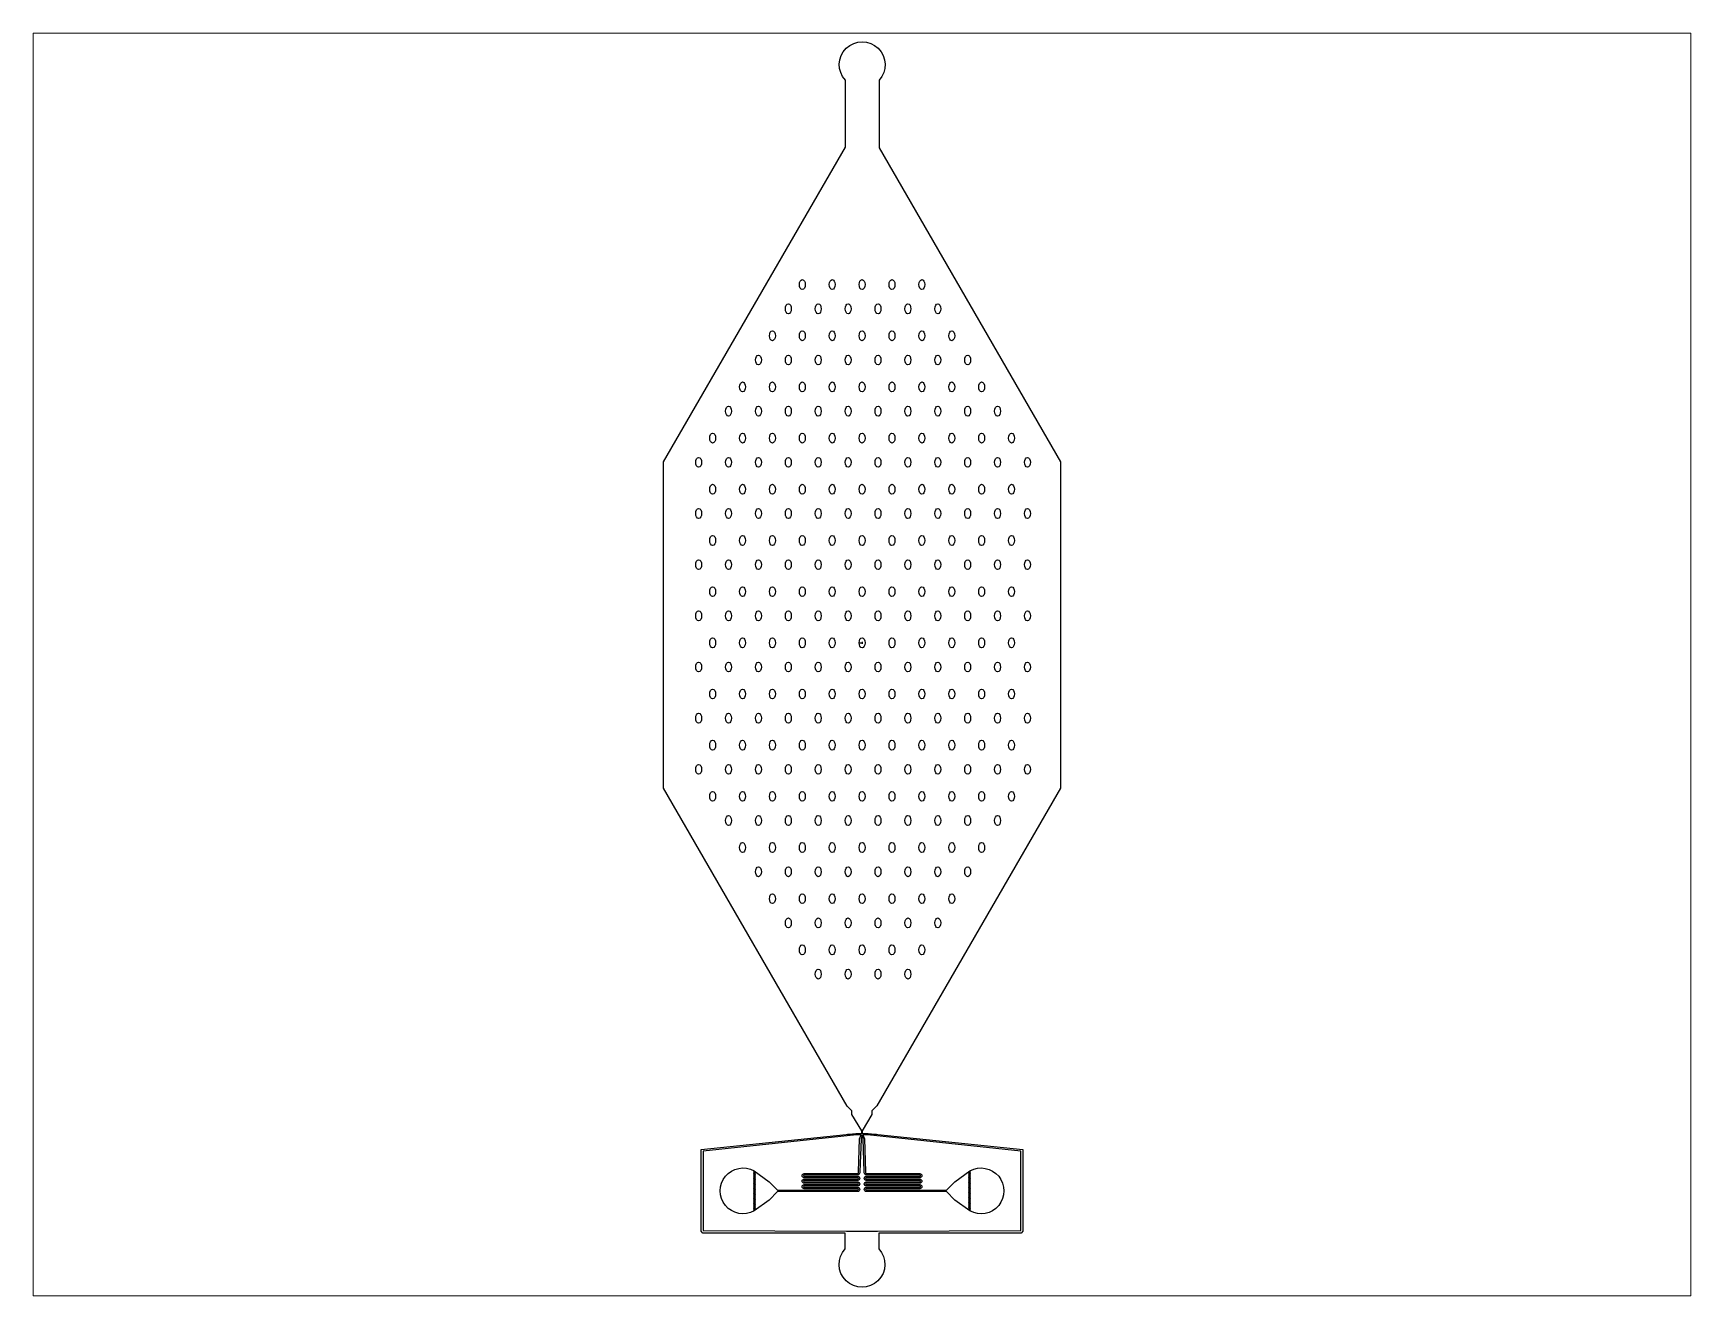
# Paper-space layout 'Layout1' of a CAD drawing. Header units: inches. Extents: x 1.05 to 9.45, y 0.8 to 7.2.
# The model-space entities are those that its viewports show. They can reach past a viewport. Long polylines and large blocks are cut down to what shows.
import ezdxf

# ---------------------------------------------------------------- set-up
doc = ezdxf.new("R2010")
doc.units = ezdxf.units.IN
doc.header["$MEASUREMENT"] = 0

msp = doc.modelspace()

# ---------------------------------------------------------------- linework, layer by layer
for p, q in [((-0.113, 1.093), (0, 1.093)), ((0, 1.136), (0, 1.046))]:
    msp.add_line(p, q)
msp.add_lwpolyline([(-0.51, -22.683), (-0.51, -22.506), (-0.752, -22.265), (-10.005, -6.238), (-10.005, 10.212), (-0.844, 26.08), (-0.844, 28.668), (-0.844, 29.464, -2.283917), (0.854, 29.464), (0.854, 28.668), (0.854, 26.045), (9.995, 10.212), (9.995, -6.238), (0.745, -22.26), (0.498, -22.506), (0.498, -22.687), (0.005, -23.511), (0.005, -23.631), (0, -23.631), (0, -23.651), (0.314, -23.651), (8.095, -24.451), (8.095, -28.58), (8.015, -28.668), (0.844, -28.668), (0.844, -29.464, -2.283917), (-0.854, -29.464), (-0.854, -28.668), (-8.025, -28.668), (-8.105, -28.58), (-8.105, -24.451), (-0.324, -23.651), (-0.01, -23.651), (-0.01, -23.631), (-0.015, -23.631), (-0.015, -23.511)], format="xyb", close=True)
msp.add_lwpolyline([(4.083, -26.577), (0.212, -26.576, -1), (0.212, -26.366), (2.911, -26.367, 1), (2.911, -26.297), (0.212, -26.296, -1), (0.212, -26.086), (2.911, -26.087, 1), (2.911, -26.017), (0.212, -26.016, -1), (0.212, -25.806), (2.911, -25.807, 1), (2.911, -25.737), (0.212, -25.736, -0.414214), (0.107, -25.631), (0.107, -25.582), (0.049, -23.924), (-0.005, -23.736), (-0.055, -23.924), (-0.115, -25.582), (-0.115, -25.631, -0.414214), (-0.22, -25.736), (-2.919, -25.736, 1), (-2.919, -25.806), (-0.22, -25.806, -1), (-0.22, -26.016), (-2.919, -26.016, 1), (-2.919, -26.086), (-0.22, -26.086, -1), (-0.22, -26.296), (-2.919, -26.296, 1), (-2.919, -26.366), (-0.22, -26.366, -1), (-0.22, -26.576), (-4.092, -26.576), (-4.257, -26.576), (-4.684, -27.003), (-5.446, -27.552, -1.695798), (-5.446, -25.531), (-4.683, -26.08), (-4.257, -26.506), (-4.092, -26.506), (-0.22, -26.506, 0.999885), (-0.22, -26.436), (-2.919, -26.436, -1), (-2.919, -26.226), (-0.22, -26.226, 1), (-0.22, -26.156), (-2.919, -26.156, -1), (-2.919, -25.946), (-0.22, -25.946, 1), (-0.22, -25.876), (-2.919, -25.876, -1), (-2.919, -25.666), (-0.22, -25.666, 0.414214), (-0.185, -25.631), (-0.185, -25.581), (-0.125, -23.915), (-0.045, -23.711), (-0.28, -23.711), (-8.005, -24.541), (-8.005, -28.541), (-0.783, -28.568), (0.773, -28.568), (7.995, -28.541), (7.995, -24.541), (0.27, -23.711), (0.035, -23.711), (0.119, -23.915), (0.177, -25.581), (0.177, -25.631, 0.414214), (0.212, -25.666), (2.911, -25.667, -1), (2.911, -25.877), (0.212, -25.876, 1), (0.212, -25.946), (2.911, -25.947, -1), (2.911, -26.157), (0.212, -26.156, 1), (0.212, -26.226), (2.911, -26.227, -1), (2.911, -26.437), (0.212, -26.436, 0.999885), (0.212, -26.506), (4.083, -26.507), (4.249, -26.507), (4.674, -26.082), (5.438, -25.532, -1.695798), (5.438, -27.553), (4.677, -27.005), (4.249, -26.577), (4.083, -26.577)], format="xyb")
for points in [[(-0.714, -23.7), (-0.721, -23.693), (-0.728, -23.7), (-0.721, -23.707)], [(-0.693, -23.7), (-0.7, -23.693), (-0.707, -23.7), (-0.7, -23.707)], [(-0.672, -23.7), (-0.679, -23.693), (-0.686, -23.7), (-0.679, -23.707)], [(-0.651, -23.7), (-0.658, -23.693), (-0.665, -23.7), (-0.658, -23.707)], [(-0.63, -23.7), (-0.637, -23.693), (-0.644, -23.7), (-0.637, -23.707)], [(-0.609, -23.7), (-0.616, -23.693), (-0.623, -23.7), (-0.616, -23.707)], [(-0.588, -23.7), (-0.595, -23.693), (-0.602, -23.7), (-0.595, -23.707)], [(-0.567, -23.7), (-0.574, -23.693), (-0.581, -23.7), (-0.574, -23.707)], [(-0.546, -23.7), (-0.553, -23.693), (-0.56, -23.7), (-0.553, -23.707)], [(-0.525, -23.7), (-0.532, -23.693), (-0.539, -23.7), (-0.532, -23.707)], [(-0.504, -23.7), (-0.511, -23.693), (-0.518, -23.7), (-0.511, -23.707)], [(-0.483, -23.7), (-0.49, -23.693), (-0.497, -23.7), (-0.49, -23.707)], [(-0.462, -23.7), (-0.469, -23.693), (-0.476, -23.7), (-0.469, -23.707)], [(-0.441, -23.7), (-0.448, -23.693), (-0.455, -23.7), (-0.448, -23.707)], [(-0.42, -23.7), (-0.427, -23.693), (-0.434, -23.7), (-0.427, -23.707)], [(-0.399, -23.7), (-0.406, -23.693), (-0.413, -23.7), (-0.406, -23.707)], [(-0.378, -23.7), (-0.385, -23.693), (-0.392, -23.7), (-0.385, -23.707)], [(-0.357, -23.7), (-0.364, -23.693), (-0.371, -23.7), (-0.364, -23.707)], [(-0.336, -23.7), (-0.343, -23.693), (-0.35, -23.7), (-0.343, -23.707)], [(-0.315, -23.7), (-0.322, -23.693), (-0.329, -23.7), (-0.322, -23.707)], [(-0.294, -23.7), (-0.301, -23.693), (-0.308, -23.7), (-0.301, -23.707)], [(-0.273, -23.7), (-0.28, -23.693), (-0.287, -23.7), (-0.28, -23.707)], [(0.263, -23.7), (0.27, -23.693), (0.277, -23.7), (0.27, -23.707)], [(0.284, -23.7), (0.291, -23.693), (0.298, -23.7), (0.291, -23.707)], [(0.305, -23.7), (0.312, -23.693), (0.319, -23.7), (0.312, -23.707)], [(0.326, -23.7), (0.333, -23.693), (0.34, -23.7), (0.333, -23.707)], [(0.347, -23.7), (0.354, -23.693), (0.361, -23.7), (0.354, -23.707)], [(0.368, -23.7), (0.375, -23.693), (0.382, -23.7), (0.375, -23.707)], [(0.389, -23.7), (0.396, -23.693), (0.403, -23.7), (0.396, -23.707)], [(0.41, -23.7), (0.417, -23.693), (0.424, -23.7), (0.417, -23.707)], [(0.431, -23.7), (0.438, -23.693), (0.445, -23.7), (0.438, -23.707)], [(0.452, -23.7), (0.459, -23.693), (0.466, -23.7), (0.459, -23.707)], [(0.473, -23.7), (0.48, -23.693), (0.487, -23.7), (0.48, -23.707)], [(0.494, -23.7), (0.501, -23.693), (0.508, -23.7), (0.501, -23.707)], [(0.515, -23.7), (0.522, -23.693), (0.529, -23.7), (0.522, -23.707)], [(0.536, -23.7), (0.543, -23.693), (0.55, -23.7), (0.543, -23.707)], [(0.557, -23.7), (0.564, -23.693), (0.571, -23.7), (0.564, -23.707)], [(0.578, -23.7), (0.585, -23.693), (0.592, -23.7), (0.585, -23.707)], [(0.599, -23.7), (0.606, -23.693), (0.613, -23.7), (0.606, -23.707)], [(0.62, -23.7), (0.627, -23.693), (0.634, -23.7), (0.627, -23.707)], [(0.641, -23.7), (0.648, -23.693), (0.655, -23.7), (0.648, -23.707)], [(0.662, -23.7), (0.669, -23.693), (0.676, -23.7), (0.669, -23.707)], [(0.683, -23.7), (0.69, -23.693), (0.697, -23.7), (0.69, -23.707)], [(0.704, -23.7), (0.711, -23.693), (0.718, -23.7), (0.711, -23.707)], [(-5.478, -25.588), (-5.446, -25.556), (-5.414, -25.588), (-5.446, -25.62)], [(-5.446, -25.704), (-5.478, -25.672), (-5.446, -25.64), (-5.414, -25.672)], [(-5.446, -25.788), (-5.478, -25.756), (-5.446, -25.724), (-5.414, -25.756)], [(-5.446, -25.872), (-5.478, -25.84), (-5.446, -25.808), (-5.414, -25.84)], [(-5.446, -25.956), (-5.478, -25.924), (-5.446, -25.892), (-5.414, -25.924)], [(-5.436, -25.63), (-5.404, -25.598), (-5.372, -25.63), (-5.404, -25.662)], [(-5.436, -25.714), (-5.404, -25.682), (-5.372, -25.714), (-5.404, -25.746)], [(-5.436, -25.798), (-5.404, -25.766), (-5.372, -25.798), (-5.404, -25.83)], [(-5.404, -25.85), (-5.372, -25.882), (-5.404, -25.914), (-5.436, -25.882)], [(5.426, -25.622), (5.394, -25.59), (5.362, -25.622), (5.394, -25.654)], [(5.426, -25.706), (5.394, -25.674), (5.362, -25.706), (5.394, -25.738)], [(5.426, -25.79), (5.394, -25.758), (5.362, -25.79), (5.394, -25.822)], [(5.394, -25.842), (5.362, -25.874), (5.394, -25.906), (5.426, -25.874)], [(5.468, -25.58), (5.436, -25.548), (5.404, -25.58), (5.436, -25.612)], [(5.436, -25.696), (5.468, -25.664), (5.436, -25.632), (5.404, -25.664)], [(5.436, -25.78), (5.468, -25.748), (5.436, -25.716), (5.404, -25.748)], [(5.436, -25.864), (5.468, -25.832), (5.436, -25.8), (5.404, -25.832)], [(5.436, -25.948), (5.468, -25.916), (5.436, -25.884), (5.404, -25.916)], [(-5.446, -26.04), (-5.478, -26.008), (-5.446, -25.976), (-5.414, -26.008)], [(-5.446, -26.124), (-5.478, -26.092), (-5.446, -26.06), (-5.414, -26.092)], [(-5.446, -26.208), (-5.478, -26.176), (-5.446, -26.144), (-5.414, -26.176)], [(-5.446, -26.292), (-5.478, -26.26), (-5.446, -26.228), (-5.414, -26.26)], [(-5.446, -26.376), (-5.478, -26.344), (-5.446, -26.312), (-5.414, -26.344)], [(-5.446, -26.46), (-5.478, -26.428), (-5.446, -26.396), (-5.414, -26.428)], [(-5.446, -26.46), (-5.478, -26.428), (-5.446, -26.396), (-5.414, -26.428)], [(-5.446, -26.544), (-5.478, -26.512), (-5.446, -26.48), (-5.414, -26.512)], [(-5.446, -26.628), (-5.478, -26.596), (-5.446, -26.564), (-5.414, -26.596)], [(-5.478, -26.68), (-5.446, -26.648), (-5.414, -26.68), (-5.446, -26.712)], [(-5.446, -26.796), (-5.478, -26.764), (-5.446, -26.732), (-5.414, -26.764)], [(-5.404, -25.934), (-5.372, -25.966), (-5.404, -25.998), (-5.436, -25.966)], [(-5.404, -26.018), (-5.372, -26.05), (-5.404, -26.082), (-5.436, -26.05)], [(-5.404, -26.102), (-5.372, -26.134), (-5.404, -26.166), (-5.436, -26.134)], [(-5.404, -26.186), (-5.372, -26.218), (-5.404, -26.25), (-5.436, -26.218)], [(-5.404, -26.27), (-5.372, -26.302), (-5.404, -26.334), (-5.436, -26.302)], [(-5.404, -26.354), (-5.372, -26.386), (-5.404, -26.418), (-5.436, -26.386)], [(-5.436, -26.47), (-5.404, -26.438), (-5.372, -26.47), (-5.404, -26.502)], [(-5.436, -26.554), (-5.404, -26.522), (-5.372, -26.554), (-5.404, -26.586)], [(-5.404, -26.606), (-5.372, -26.638), (-5.404, -26.67), (-5.436, -26.638)], [(-5.436, -26.722), (-5.404, -26.69), (-5.372, -26.722), (-5.404, -26.754)], [(5.394, -25.926), (5.362, -25.958), (5.394, -25.99), (5.426, -25.958)], [(5.394, -26.01), (5.362, -26.042), (5.394, -26.074), (5.426, -26.042)], [(5.394, -26.094), (5.362, -26.126), (5.394, -26.158), (5.426, -26.126)], [(5.394, -26.178), (5.362, -26.21), (5.394, -26.242), (5.426, -26.21)], [(5.394, -26.262), (5.362, -26.294), (5.394, -26.326), (5.426, -26.294)], [(5.394, -26.346), (5.362, -26.378), (5.394, -26.41), (5.426, -26.378)], [(5.426, -26.462), (5.394, -26.43), (5.362, -26.462), (5.394, -26.494)], [(5.426, -26.546), (5.394, -26.514), (5.362, -26.546), (5.394, -26.578)], [(5.394, -26.598), (5.362, -26.63), (5.394, -26.662), (5.426, -26.63)], [(5.426, -26.714), (5.394, -26.682), (5.362, -26.714), (5.394, -26.746)], [(5.436, -26.032), (5.468, -26), (5.436, -25.968), (5.404, -26)], [(5.436, -26.116), (5.468, -26.084), (5.436, -26.052), (5.404, -26.084)], [(5.436, -26.2), (5.468, -26.168), (5.436, -26.136), (5.404, -26.168)], [(5.436, -26.284), (5.468, -26.252), (5.436, -26.22), (5.404, -26.252)], [(5.436, -26.368), (5.468, -26.336), (5.436, -26.304), (5.404, -26.336)], [(5.436, -26.452), (5.468, -26.42), (5.436, -26.388), (5.404, -26.42)], [(5.436, -26.452), (5.468, -26.42), (5.436, -26.388), (5.404, -26.42)], [(5.436, -26.536), (5.468, -26.504), (5.436, -26.472), (5.404, -26.504)], [(5.436, -26.62), (5.468, -26.588), (5.436, -26.556), (5.404, -26.588)], [(5.468, -26.672), (5.436, -26.64), (5.404, -26.672), (5.436, -26.704)], [(5.436, -26.788), (5.468, -26.756), (5.436, -26.724), (5.404, -26.756)], [(-5.446, -26.88), (-5.478, -26.848), (-5.446, -26.816), (-5.414, -26.848)], [(-5.446, -26.964), (-5.478, -26.932), (-5.446, -26.9), (-5.414, -26.932)], [(-5.446, -27.048), (-5.478, -27.016), (-5.446, -26.984), (-5.414, -27.016)], [(-5.446, -27.132), (-5.478, -27.1), (-5.446, -27.068), (-5.414, -27.1)], [(-5.446, -27.216), (-5.478, -27.184), (-5.446, -27.152), (-5.414, -27.184)], [(-5.446, -27.3), (-5.478, -27.268), (-5.446, -27.236), (-5.414, -27.268)], [(-5.446, -27.384), (-5.478, -27.352), (-5.446, -27.32), (-5.414, -27.352)], [(-5.446, -27.468), (-5.478, -27.436), (-5.446, -27.404), (-5.414, -27.436)], [(-5.446, -27.552), (-5.478, -27.52), (-5.446, -27.488), (-5.414, -27.52)], [(-5.436, -26.806), (-5.404, -26.774), (-5.372, -26.806), (-5.404, -26.838)], [(-5.436, -26.89), (-5.404, -26.858), (-5.372, -26.89), (-5.404, -26.922)], [(-5.404, -26.942), (-5.372, -26.974), (-5.404, -27.006), (-5.436, -26.974)], [(-5.404, -27.026), (-5.372, -27.058), (-5.404, -27.09), (-5.436, -27.058)], [(-5.404, -27.11), (-5.372, -27.142), (-5.404, -27.174), (-5.436, -27.142)], [(-5.404, -27.194), (-5.372, -27.226), (-5.404, -27.258), (-5.436, -27.226)], [(-5.404, -27.278), (-5.372, -27.31), (-5.404, -27.342), (-5.436, -27.31)], [(-5.404, -27.362), (-5.372, -27.394), (-5.404, -27.426), (-5.436, -27.394)], [(-5.404, -27.446), (-5.372, -27.478), (-5.404, -27.51), (-5.436, -27.478)], [(5.426, -26.798), (5.394, -26.766), (5.362, -26.798), (5.394, -26.83)], [(5.426, -26.882), (5.394, -26.85), (5.362, -26.882), (5.394, -26.914)], [(5.394, -26.934), (5.362, -26.966), (5.394, -26.998), (5.426, -26.966)], [(5.394, -27.018), (5.362, -27.05), (5.394, -27.082), (5.426, -27.05)], [(5.394, -27.102), (5.362, -27.134), (5.394, -27.166), (5.426, -27.134)], [(5.394, -27.186), (5.362, -27.218), (5.394, -27.25), (5.426, -27.218)], [(5.394, -27.27), (5.362, -27.302), (5.394, -27.334), (5.426, -27.302)], [(5.394, -27.354), (5.362, -27.386), (5.394, -27.418), (5.426, -27.386)], [(5.394, -27.439), (5.362, -27.47), (5.394, -27.502), (5.426, -27.47)], [(5.436, -26.872), (5.468, -26.84), (5.436, -26.808), (5.404, -26.84)], [(5.436, -26.956), (5.468, -26.924), (5.436, -26.892), (5.404, -26.924)], [(5.436, -27.04), (5.468, -27.008), (5.436, -26.976), (5.404, -27.008)], [(5.436, -27.124), (5.468, -27.092), (5.436, -27.06), (5.404, -27.092)], [(5.436, -27.208), (5.468, -27.176), (5.436, -27.144), (5.404, -27.176)], [(5.436, -27.292), (5.468, -27.26), (5.436, -27.228), (5.404, -27.26)], [(5.436, -27.376), (5.468, -27.344), (5.436, -27.312), (5.404, -27.344)], [(5.436, -27.46), (5.468, -27.428), (5.436, -27.397), (5.404, -27.428)], [(5.436, -27.544), (5.468, -27.512), (5.436, -27.481), (5.404, -27.512)]]:
    msp.add_lwpolyline(points, close=True)
for centre in [(-3.014, 19.157), (-1.507, 19.157), (0, 19.157), (1.507, 19.157), (3.014, 19.157), (-3.718, 17.937), (-2.211, 17.937), (-0.705, 17.937), (0.802, 17.937), (2.309, 17.937), (3.816, 17.937), (-4.521, 16.577), (-3.014, 16.577), (-1.507, 16.577), (0, 16.577), (1.507, 16.577), (3.014, 16.577), (4.521, 16.577), (-5.225, 15.356), (-3.718, 15.356), (-2.211, 15.356), (-0.705, 15.356), (0.802, 15.356), (2.309, 15.356), (3.816, 15.356), (5.323, 15.356), (-6.027, 13.996), (-4.521, 13.996), (-3.014, 13.996), (-1.507, 13.996), (0, 13.996), (1.507, 13.996), (3.014, 13.996), (4.521, 13.996), (6.027, 13.996), (-6.732, 12.776), (-5.225, 12.776), (-3.718, 12.776), (-2.211, 12.776), (-0.705, 12.776), (0.802, 12.776), (2.309, 12.776), (3.816, 12.776), (5.323, 12.776), (6.83, 12.776), (-7.534, 11.416), (-6.027, 11.416), (-4.521, 11.416), (-3.014, 11.416), (-1.507, 11.416), (0, 11.416), (1.507, 11.416), (3.014, 11.416), (4.521, 11.416), (6.027, 11.416), (7.534, 11.416), (-8.239, 10.195), (-6.732, 10.195), (-5.225, 10.195), (-3.718, 10.195), (-2.211, 10.195), (-0.705, 10.195), (0.802, 10.195), (2.309, 10.195), (3.816, 10.195), (5.323, 10.195), (6.83, 10.195), (8.337, 10.195), (-7.534, 8.835), (-6.027, 8.835), (-4.521, 8.835), (-3.014, 8.835), (-1.507, 8.835), (0, 8.835), (1.507, 8.835), (3.014, 8.835), (4.521, 8.835), (6.027, 8.835), (7.534, 8.835), (-8.239, 7.615), (-6.732, 7.615), (-5.225, 7.615), (-3.718, 7.615), (-2.211, 7.615), (-0.705, 7.615), (0.802, 7.615), (2.309, 7.615), (3.816, 7.615), (5.323, 7.615), (6.83, 7.615), (8.337, 7.614), (-7.534, 6.254), (-6.027, 6.254), (-4.521, 6.254), (-3.014, 6.254), (-1.507, 6.254), (0, 6.254), (1.507, 6.254), (3.014, 6.254), (4.521, 6.254), (6.027, 6.254), (7.534, 6.254), (-8.239, 5.034), (-6.732, 5.034), (-5.225, 5.034), (-3.718, 5.034), (-2.211, 5.034), (-0.705, 5.034), (0.802, 5.034), (2.309, 5.034), (3.816, 5.034), (5.323, 5.034), (6.83, 5.034), (8.337, 5.034), (-7.534, 3.674), (-6.027, 3.674), (-4.521, 3.674), (-3.014, 3.674), (-1.507, 3.674), (0, 3.674), (1.507, 3.674), (3.014, 3.674), (4.521, 3.674), (6.027, 3.674), (7.534, 3.674), (-8.239, 2.454), (-6.732, 2.454), (-5.225, 2.454), (-3.718, 2.454), (-2.211, 2.454), (-0.705, 2.454), (0.802, 2.454), (2.309, 2.454), (3.816, 2.454), (5.323, 2.454), (6.83, 2.454), (8.337, 2.453), (-7.534, 1.093), (-6.027, 1.093), (-4.521, 1.093), (-3.014, 1.093), (-1.507, 1.093), (0, 1.093), (1.507, 1.093), (3.014, 1.093), (4.521, 1.093), (6.027, 1.093), (7.534, 1.093), (-8.239, -0.127), (-6.732, -0.127), (-5.225, -0.127), (-3.718, -0.127), (-2.211, -0.127), (-0.705, -0.127), (0.802, -0.127), (2.309, -0.127), (3.816, -0.127), (5.323, -0.127), (6.83, -0.127), (8.337, -0.127), (-7.534, -1.487), (-6.027, -1.487), (-4.521, -1.487), (-3.014, -1.487), (-1.507, -1.487), (0, -1.487), (1.507, -1.487), (3.014, -1.487), (4.521, -1.487), (6.027, -1.487), (7.534, -1.487), (-8.239, -2.707), (-6.732, -2.707), (-5.225, -2.707), (-3.718, -2.707), (-2.211, -2.707), (-0.705, -2.707), (0.802, -2.707), (2.309, -2.707), (3.816, -2.707), (5.323, -2.707), (6.83, -2.707), (8.337, -2.708), (-7.534, -4.068), (-6.027, -4.068), (-4.521, -4.068), (-3.014, -4.068), (-1.507, -4.068), (0, -4.068), (1.507, -4.068), (3.014, -4.068), (4.521, -4.068), (6.027, -4.068), (7.534, -4.068), (-8.239, -5.288), (-6.732, -5.288), (-5.225, -5.288), (-3.718, -5.288), (-2.211, -5.288), (-0.705, -5.288), (0.802, -5.288), (2.309, -5.288), (3.816, -5.288), (5.323, -5.288), (6.83, -5.288), (8.337, -5.288), (-7.534, -6.648), (-6.027, -6.648), (-4.521, -6.648), (-3.014, -6.648), (-1.507, -6.648), (0, -6.648), (1.507, -6.648), (3.014, -6.648), (4.521, -6.648), (6.027, -6.648), (7.534, -6.648), (-6.732, -7.869), (-5.225, -7.869), (-3.718, -7.869), (-2.211, -7.869), (-0.705, -7.869), (0.802, -7.869), (2.309, -7.869), (3.816, -7.869), (5.323, -7.869), (6.83, -7.869), (-6.027, -9.229), (-4.521, -9.229), (-3.014, -9.229), (-1.507, -9.229), (0, -9.229), (1.507, -9.229), (3.014, -9.229), (4.521, -9.229), (6.027, -9.229), (-5.225, -10.449), (-3.718, -10.449), (-2.211, -10.449), (-0.705, -10.449), (0.802, -10.449), (2.309, -10.449), (3.816, -10.449), (5.323, -10.449), (-4.521, -11.809), (-3.014, -11.809), (-1.507, -11.809), (0, -11.809), (1.507, -11.809), (3.014, -11.809), (4.521, -11.809), (-3.718, -13.03), (-2.211, -13.03), (-0.705, -13.03), (0.802, -13.03), (2.309, -13.03), (3.816, -13.03), (-3.014, -14.39), (-1.507, -14.39), (0, -14.39), (1.507, -14.39), (3.014, -14.39), (-2.211, -15.61), (-0.705, -15.61), (0.802, -15.61), (2.309, -15.61)]:
    msp.add_ellipse(centre, major_axis=(0, 0.25), ratio=0.6)

psp = doc.layouts.get("Layout1")

# ---------------------------------------------------------------- viewports
at = {"layer": '0', "view_target_point": (-2.3723, 3.7417)}
psp.add_viewport(center=(5.25, 4), size=(8.4, 6.4), view_center_point=(2.3673, -3.7417), view_height=63.670344, dxfattribs=at)

doc.saveas('drawing.dxf')
